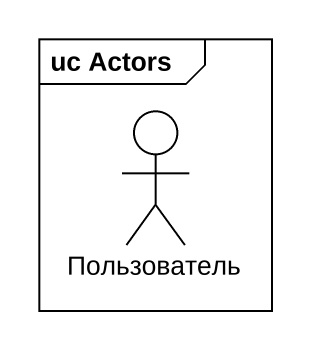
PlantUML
@startuml
mainframe uc Actors
actor Пользователь
@enduml
